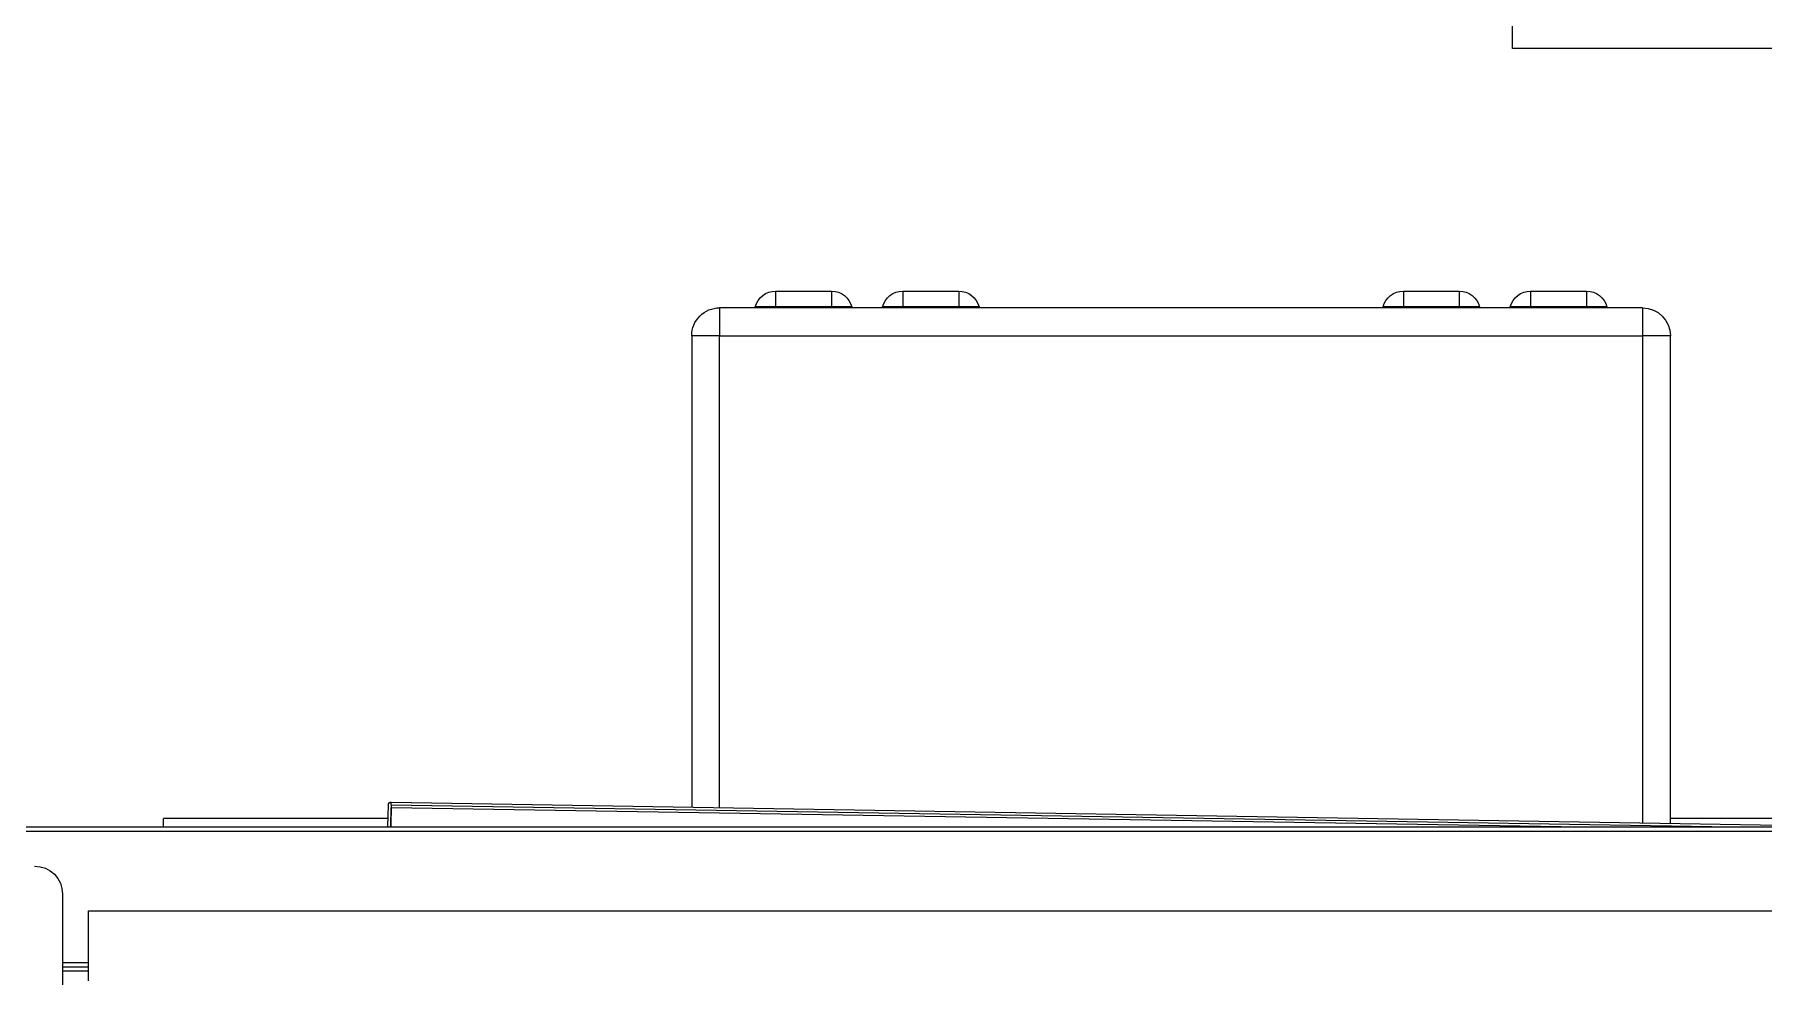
# Model space of a CAD drawing. Header units: millimetres. Extents: x 7703 to 14147, y -5820 to 95.
# Drawn here: x 12756.5 to 12818.4, y -3830.9 to -3797.2 of the extents above; entities that cross this region are included whole.
import ezdxf

# ---------------------------------------------------------------- set-up
doc = ezdxf.new("R2010")
doc.units = ezdxf.units.MM

# ---------------------------------------------------------------- blocks, each defined once
blk = doc.blocks.new('FD-100 SAG')
at = {"color": 1, "linetype": 'Continuous', "lineweight": 15}
for p, q in [((5447.28, 2511.19), (5447.28, 3226.19)), ((5475.77, 1529.46), (5475.77, 3159.46)), ((5477.28, 1529.46), (5477.28, 3159.46)), ((5486.2, 2619.46), (5477.31, 3157.37)), ((5480.28, 3139.47), (5480.28, 3076.91)), ((5485.2, 2619.45), (5477.28, 3098.98)), ((5478.64, 3076.91), (5653.01, 3076.91)), ((5653.01, 3076.91), (5653.01, 3066.91)), ((5653.01, 3066.91), (5478.81, 3066.91)), ((5653.01, 2736.91), (5653.01, 3066.91)), ((5663.01, 3066.91), (5653.01, 3066.91)), ((5663.01, 3066.91), (5663.01, 2736.91)), ((5663.39, 3054.17), (5663.39, 3046.91)), ((5663.39, 3046.91), (5663.01, 3046.91)), ((5663.39, 3046.91), (5663.39, 3026.91)), ((5669.01, 3046.91), (5663.39, 3046.91)), ((5669.01, 3026.91), (5669.01, 3046.91)), ((5477.28, 3037.85), (5484.19, 2619.42)), ((5663.39, 3026.91), (5663.01, 3026.91)), ((5663.39, 3026.91), (5663.39, 3019.65)), ((5669.01, 3026.91), (5663.39, 3026.91)), ((5663.39, 3008.67), (5663.39, 3001.41)), ((5663.39, 3001.41), (5663.01, 3001.41)), ((5663.39, 3001.41), (5663.39, 2981.41)), ((5669.01, 3001.41), (5663.39, 3001.41)), ((5669.01, 2981.41), (5669.01, 3001.41)), ((5663.39, 2981.41), (5663.01, 2981.41)), ((5663.39, 2981.41), (5663.39, 2974.15)), ((5669.01, 2981.41), (5663.39, 2981.41)), ((5663.39, 2829.67), (5663.39, 2822.41)), ((5663.39, 2822.41), (5663.01, 2822.41)), ((5663.39, 2822.41), (5663.39, 2802.41)), ((5669.01, 2822.41), (5663.39, 2822.41)), ((5669.01, 2802.41), (5669.01, 2822.41)), ((5663.39, 2802.41), (5663.01, 2802.41)), ((5663.39, 2802.41), (5663.39, 2795.15)), ((5669.01, 2802.41), (5663.39, 2802.41)), ((5663.39, 2784.17), (5663.39, 2776.91)), ((5663.39, 2776.91), (5663.01, 2776.91)), ((5663.39, 2776.91), (5663.39, 2756.91)), ((5669.01, 2776.91), (5663.39, 2776.91)), ((5669.01, 2756.91), (5669.01, 2776.91)), ((5663.39, 2756.91), (5663.01, 2756.91)), ((5663.39, 2756.91), (5663.39, 2749.65)), ((5669.01, 2756.91), (5663.39, 2756.91)), ((5484.26, 2736.91), (5653.01, 2736.91)), ((5663.01, 2736.91), (5653.01, 2736.91)), ((5653.01, 2736.91), (5653.01, 2726.91)), ((5653.01, 2726.91), (5484.43, 2726.91)), ((5485.19, 2619.44), (5477.28, 2619.31)), ((5477.28, 2619.31), (5484.19, 2619.42)), ((5477.28, 2618.3), (5485.21, 2618.44)), ((5480.28, 2618.35), (5480.28, 2537.99)), ((5485.2, 2619.45), (5486.2, 2619.46)), ((5477.28, 2537.99), (5480.28, 2537.99)), ((5422.28, 2511.19), (5447.28, 2511.19)), ((5425.78, 2501.92), (5425.78, 2511.19)), ((5427.28, 2501.92), (5427.28, 2511.19)), ((5428.79, 2501.92), (5428.79, 2511.19)), ((5453.28, 2501.92), (5388.28, 2501.92))]:
    blk.add_line(p, q, dxfattribs=at)
for centre, radius, start, end in [((5653.01, 3066.91), 10, 0, 90), ((5663.51, 3054.66), 0.5, 180, 255.52249), ((5661.51, 3046.91), 7.5, 0, 75.52249), ((5661.51, 3026.91), 7.5, 284.47751, 0), ((5663.51, 3019.17), 0.5, 104.47751, 180), ((5663.51, 3009.16), 0.5, 180, 255.52249), ((5661.51, 3001.41), 7.5, 0, 75.52249), ((5661.51, 2981.41), 7.5, 284.47751, 0), ((5663.51, 2973.67), 0.5, 104.47751, 180), ((5663.51, 2830.16), 0.5, 180, 255.52249), ((5661.51, 2822.41), 7.5, 0, 75.52249), ((5661.51, 2802.41), 7.5, 284.47751, 0), ((5663.51, 2794.67), 0.5, 104.47751, 180), ((5663.51, 2784.66), 0.5, 180, 255.52249), ((5661.51, 2776.91), 7.5, 0, 75.52249), ((5661.51, 2756.91), 7.5, 284.47751, 0), ((5663.51, 2749.17), 0.5, 104.47751, 180), ((5653.01, 2736.91), 10, 270, 0), ((5485.19, 2619.45), 0.01, 270.94667, 0.94667), ((5485.19, 2619.45), 1.01, 270.94667, 0.94667), ((5453.28, 2491.92), 10, 0, 90)]:
    blk.add_arc(centre, radius, start, end, dxfattribs=at)

msp = doc.modelspace()

# ---------------------------------------------------------------- linework, layer by layer
msp.add_lwpolyline([(12809.396, -3797.721), (12809.396, -3739.721), (12868.396, -3739.721), (12868.396, -3797.721)], close=True)

# ---------------------------------------------------------------- block references
at = {"color": 1, "xscale": -0.1000000000021828, "yscale": 0.1000000000021828, "zscale": 0.1000000000021828, "rotation": 270}
msp.add_blockref('FD-100 SAG', (12507.35, -4373.298), dxfattribs=at)

doc.saveas('drawing.dxf')
